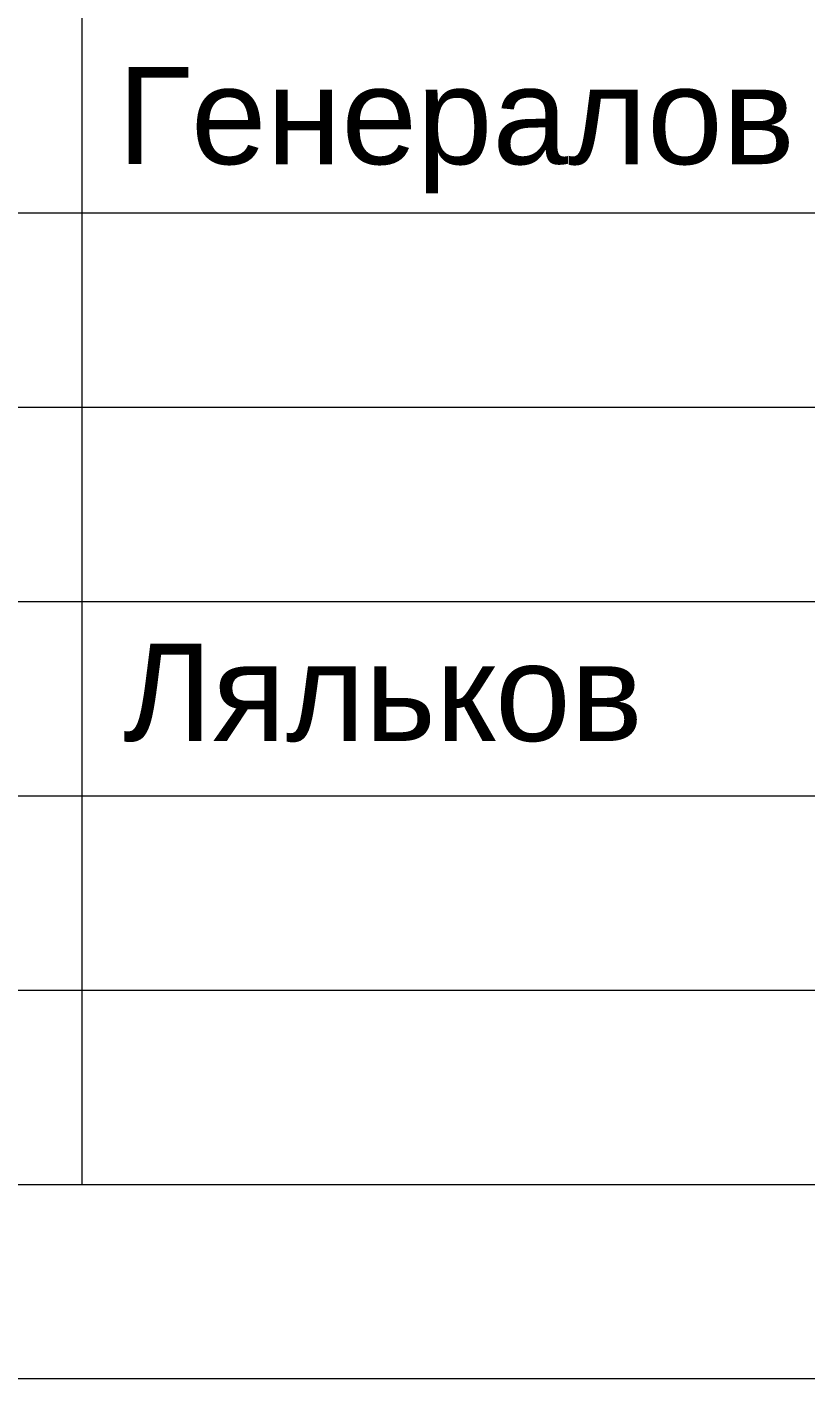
# Model space of a CAD drawing. Header units: metres. Extents: x 1647.3 to 1708.8, y -76.7 to -8.6.
# Drawn here: x 1691.707 to 1693.711, y -73.78 to -70.302 of the extents above; entities that cross this region are included whole.
import ezdxf
from ezdxf.enums import TextEntityAlignment as Align

# ---------------------------------------------------------------- set-up
doc = ezdxf.new("R2010")
doc.units = ezdxf.units.M
doc.header["$MEASUREMENT"] = 0
doc.layers.add('Level 50', color=7, linetype='Continuous', lineweight=0)
doc.layers.add('Level 63', color=7, linetype='Continuous', lineweight=0)
doc.styles.add('Style-Arial', font='arial.ttf')

# ---------------------------------------------------------------- blocks, each defined once
blk = doc.blocks.new('*U526')
at = {"layer": 'Level 50', "color": 7, "linetype": 'Continuous', "lineweight": 13}
blk.add_line((-29.1761, -14), (30.2628, -14), dxfattribs=at)
at = {"layer": 'Level 50', "color": 7, "linetype": 'Continuous', "lineweight": 0}
blk.add_line((30.7628, -14.5), (-30.7372, -14.5), dxfattribs=at)
at = {"layer": 'Level 63', "color": 7, "linetype": 'Continuous', "lineweight": 13}
blk.add_line((13.7628, -8.5), (13.7628, -14), dxfattribs=at)
at = {"layer": 'Level 63', "color": 7, "linetype": 'Continuous', "lineweight": 0}
for p, q in [((11.7628, -11.5), (18.2628, -11.5)), ((11.7628, -12), (18.2628, -12)), ((11.7628, -12.5), (18.2628, -12.5)), ((11.7628, -13), (18.2628, -13)), ((11.7628, -13.5), (18.2628, -13.5))]:
    blk.add_line(p, q, dxfattribs=at)

msp = doc.modelspace()

# ---------------------------------------------------------------- block references
at = {"layer": 'Level 50', "color": 7, "linetype": 'Continuous', "lineweight": 13}
msp.add_blockref('*U526', (1678.08518472, -59.28030757), dxfattribs=at)

# ---------------------------------------------------------------- texts
at = {"color": 7, "linetype": 'Continuous', "lineweight": 0, "style": 'Style-Arial'}
msp.add_text('Генералов', height=0.25, dxfattribs=at).set_placement((1692.81095226, -70.40524561), align=Align.TOP_CENTER)
at = {"color": 7, "lineweight": 13, "style": 'Style-Arial'}
msp.add_text('Ляльков', height=0.25, dxfattribs=at).set_placement((1691.9545681, -71.88905741), align=Align.TOP_LEFT)

doc.saveas('drawing.dxf')
